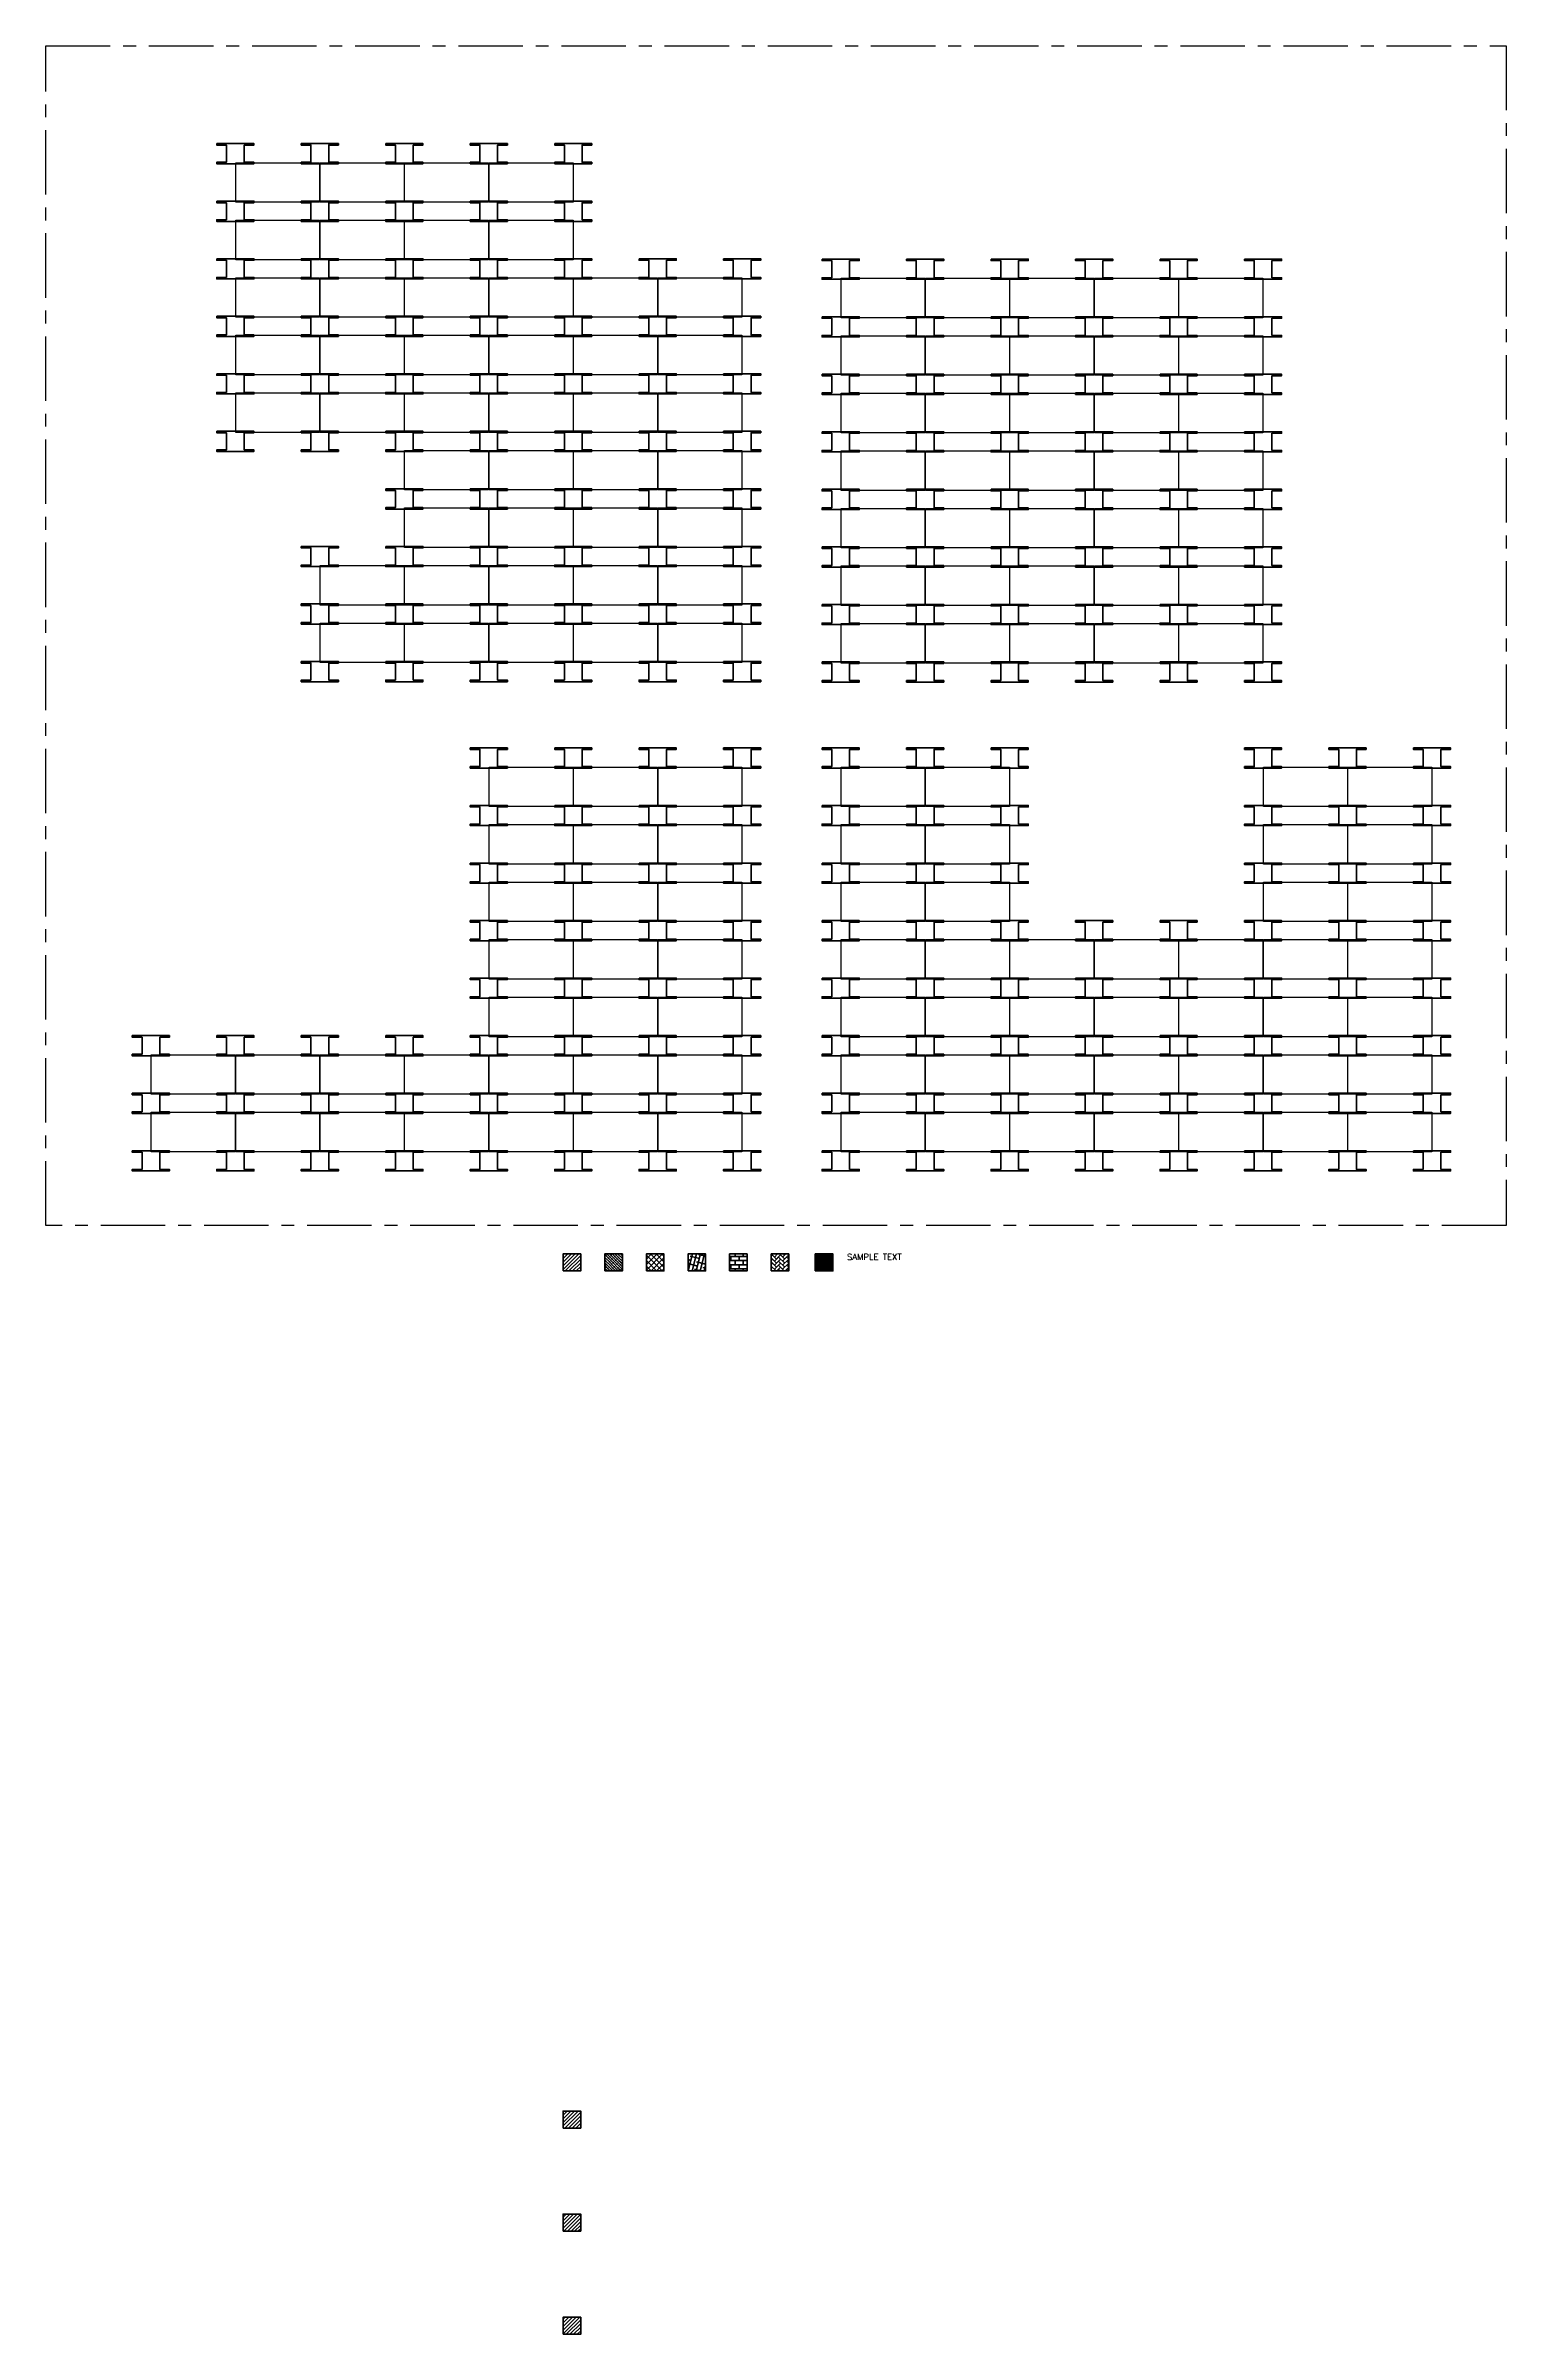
# Model space of a CAD drawing. Header units: inches. Extents: x 8013 to 9429, y -6208 to -3989.
import ezdxf

# ---------------------------------------------------------------- set-up
doc = ezdxf.new("R2010")
doc.units = ezdxf.units.IN
doc.header["$LTSCALE"] = 50
doc.header["$MEASUREMENT"] = 0
doc.linetypes.add('CENTER', pattern=[2, 1.25, -0.25, 0.25, -0.25])
for name, color, linetype, lineweight in [('E-PANELS', 140, 'Continuous', 30), ('E2-ECOFEET', 254, 'Continuous', 35), ('HATCH 1', 5, 'Continuous', 35), ('HATCH 2', 140, 'Continuous', 35), ('HATCH 3', 30, 'Continuous', 35), ('HATCH 4', 200, 'Continuous', 35), ('HATCH 5', 2, 'Continuous', 35), ('HATCH 6', 100, 'Continuous', 35), ('HATCH 7', 20, 'Continuous', 35)]:
    doc.layers.add(name, color=color, linetype=linetype, lineweight=lineweight)
doc.layers.add('EF3 TEXT', color=7, linetype='Continuous')
doc.layers.add('IFI PERIMETER', color=241, linetype='CENTER', plot=False)
doc.layers.get('0').off()
doc.styles.add('mytext', font='romans.shx')

# ---------------------------------------------------------------- blocks, each defined once
blk = doc.blocks.new('EF3_HATCH_7')
at = {"layer": 'HATCH 7'}
h = blk.add_hatch(color=256, dxfattribs=at)
h.dxf.hatch_style = 1
h.paths.add_polyline_path([(-8.5, -8.25), (8.5, -8.25), (8.5, 8.25), (-8.5, 8.25)])
blk.add_lwpolyline([(-8.5, -8.25), (8.5, -8.25), (8.5, 8.25), (-8.5, 8.25)], close=True, dxfattribs=at)
blk = doc.blocks.new('EF3_HATCH_6')
at = {"layer": 'HATCH 6'}
h = blk.add_hatch(dxfattribs=at)
h.set_pattern_fill('AR-HBONE', color=256, scale=0.7)
h.set_pattern_definition([(45, (-119.168, -90.9187), (3e-16, 3.9598), [8.4, -2.8]), (135, (-117.188, -88.9388), (3e-16, 3.9598), [8.4, -2.8])])
h.paths.add_polyline_path([(-8.5, -8.25), (8.5, -8.25), (8.5, 8.25), (-8.5, 8.25)])
blk.add_lwpolyline([(-8.5, -8.25), (8.5, -8.25), (8.5, 8.25), (-8.5, 8.25)], close=True, dxfattribs=at)
blk = doc.blocks.new('EF3_HATCH_5')
at = {"layer": 'HATCH 5'}
h = blk.add_hatch(dxfattribs=at)
h.set_pattern_fill('AR-B816', color=256, scale=0.5)
h.set_pattern_definition([(0, (-119.168, -90.9187), (0, 4), []), (90, (-119.168, -90.9187), (-4, 4), [4, -4])])
h.paths.add_polyline_path([(-8.5, -8.25), (8.5, -8.25), (8.5, 8.25), (-8.5, 8.25)])
blk.add_lwpolyline([(-8.5, -8.25), (8.5, -8.25), (8.5, 8.25), (-8.5, 8.25)], close=True, dxfattribs=at)
blk = doc.blocks.new('EF3_HATCH_4')
at = {"layer": 'HATCH 4'}
h = blk.add_hatch(dxfattribs=at)
h.set_pattern_fill('ANSI38', color=256, scale=30, angle=30)
h.set_pattern_definition([(75, (-119.168, -90.9187), (-3.62222, 0.97057), []), (165, (-119.168, -90.9187), (-8.215015, -1.68108), [9.375, -5.625])])
h.paths.add_polyline_path([(-8.5, -8.25), (8.5, -8.25), (8.5, 8.25), (-8.5, 8.25)])
blk.add_lwpolyline([(-8.5, -8.25), (8.5, -8.25), (8.5, 8.25), (-8.5, 8.25)], close=True, dxfattribs=at)
blk = doc.blocks.new('EF3_HATCH_3')
at = {"layer": 'HATCH 3'}
h = blk.add_hatch(dxfattribs=at)
h.set_pattern_fill('ANSI37', color=256, scale=30)
h.set_pattern_definition([(45, (-119.168, -90.9187), (-2.65165, 2.65165), []), (135, (-119.168, -90.9187), (-2.65165, -2.65165), [])])
h.paths.add_polyline_path([(-8.5, -8.25), (8.5, -8.25), (8.5, 8.25), (-8.5, 8.25)])
blk.add_lwpolyline([(-8.5, -8.25), (8.5, -8.25), (8.5, 8.25), (-8.5, 8.25)], close=True, dxfattribs=at)
blk = doc.blocks.new('EF3_HATCH_2')
at = {"layer": 'HATCH 2'}
h = blk.add_hatch(dxfattribs=at)
h.set_pattern_fill('ANSI36', color=256, scale=15, angle=90)
h.set_pattern_definition([(135, (-119.168, -90.9187), (-3.64602, 0.994369), [4.6875, -0.9375, 0, -0.9375])])
h.paths.add_polyline_path([(-8.5, -8.25), (8.5, -8.25), (8.5, 8.25), (-8.5, 8.25)])
blk.add_lwpolyline([(-8.5, -8.25), (8.5, -8.25), (8.5, 8.25), (-8.5, 8.25)], close=True, dxfattribs=at)
blk = doc.blocks.new('EF3_HATCH_1')
at = {"layer": 'HATCH 1'}
h = blk.add_hatch(dxfattribs=at)
h.set_pattern_fill('ANSI31', color=256, scale=20)
h.set_pattern_definition([(45, (-119.168, -90.9187), (-1.767767, 1.767767), [])])
h.paths.add_polyline_path([(-8.5, -8.25), (8.5, -8.25), (8.5, 8.25), (-8.5, 8.25)])
blk.add_lwpolyline([(-8.5, -8.25), (8.5, -8.25), (8.5, 8.25), (-8.5, 8.25)], close=True, dxfattribs=at)
blk = doc.blocks.new('SPR-P17 335W 10DEG')
at = {"layer": 'E-PANELS'}
blk.add_lwpolyline([(0, 0), (81.4, 0), (81.4, -38.32), (0, -38.32)], close=True, dxfattribs=at)
blk = doc.blocks.new('*U2')
for points in [[(17.2, -1), (17.7, -1), (17.7, -0.5)], [(17.2, -18.5), (17.7, -18.5), (17.7, -19)], [(18.2, -0.5), (18.2, -1), (18.7, -1)], [(18.2, -19), (18.2, -18.5), (18.7, -18.5)]]:
    blk.add_lwpolyline(points)
at = {"layer": 'E2-ECOFEET', "color": 5}
for points in [[(0, 0), (0, -1.5), (9.4, -1.5), (9.4, -18.1), (0, -18.1), (0, -19.6), (36, -19.6), (36, -18.1), (26.6, -18.1), (26.6, -1.5), (36, -1.5), (36, 0), (0, 0)], [(8.8, -8.1), (8.9, -8.1)]]:
    blk.add_lwpolyline(points, dxfattribs=at)
blk = doc.blocks.new('*U4')
h = blk.add_hatch()
h.set_pattern_fill('ANGLE', color=200, scale=0.44, angle=45)
h.set_pattern_definition([(45, (0, 0), (-0.0855599, 0.0855599), [0.088, -0.033]), (135, (0, 0), (-0.0855599, -0.0855599), [0.088, -0.033])])
h.paths.add_polyline_path([(9.4, -1.5), (9.4, -18.1), (26.6, -18.1), (26.6, -1.5)])
blk.add_lwpolyline([(9.4, -1.5), (26.6, -1.5), (26.6, -18.1), (9.4, -18.1)], close=True)
for points in [[(17.2, -1), (17.7, -1), (17.7, -0.5)], [(17.2, -18.5), (17.7, -18.5), (17.7, -19)], [(18.2, -0.5), (18.2, -1), (18.7, -1)], [(18.2, -19), (18.2, -18.5), (18.7, -18.5)]]:
    blk.add_lwpolyline(points)
at = {"layer": 'E2-ECOFEET', "color": 5}
blk.add_lwpolyline([(0, 0), (0, -1.5), (9.4, -1.5), (9.4, -18.1), (0, -18.1), (0, -19.6), (36, -19.6), (36, -18.1), (26.6, -18.1), (26.6, -1.5), (36, -1.5), (36, 0), (0, 0)], dxfattribs=at)
blk = doc.blocks.new('*U5')
h = blk.add_hatch()
h.set_pattern_fill('AR-B816', color=30, scale=0.38, angle=45)
h.paths.add_polyline_path([(9.4, -1.5), (9.4, -18.1), (26.6, -18.1), (26.6, -1.5)])
blk.add_lwpolyline([(9.4, -1.5), (26.6, -1.5), (26.6, -18.1), (9.4, -18.1)], close=True)
for points in [[(17.2, -1), (17.7, -1), (17.7, -0.5)], [(17.2, -18.5), (17.7, -18.5), (17.7, -19)], [(18.2, -0.5), (18.2, -1), (18.7, -1)], [(18.2, -19), (18.2, -18.5), (18.7, -18.5)]]:
    blk.add_lwpolyline(points)
at = {"layer": 'E2-ECOFEET', "color": 5}
blk.add_lwpolyline([(0, 0), (0, -1.5), (9.4, -1.5), (9.4, -18.1), (0, -18.1), (0, -19.6), (36, -19.6), (36, -18.1), (26.6, -18.1), (26.6, -1.5), (36, -1.5), (36, 0), (0, 0)], dxfattribs=at)
blk = doc.blocks.new('*U3')
h = blk.add_hatch()
h.set_pattern_fill('ANSI37', color=140, scale=29)
h.paths.add_polyline_path([(9.4, -1.5), (9.4, -18.1), (26.6, -18.1), (26.6, -1.5)])
blk.add_lwpolyline([(9.4, -1.5), (26.6, -1.5), (26.6, -18.1), (9.4, -18.1)], close=True)
for points in [[(17.2, -1), (17.7, -1), (17.7, -0.5)], [(17.2, -18.5), (17.7, -18.5), (17.7, -19)], [(18.2, -0.5), (18.2, -1), (18.7, -1)], [(18.2, -19), (18.2, -18.5), (18.7, -18.5)]]:
    blk.add_lwpolyline(points)
at = {"layer": 'E2-ECOFEET', "color": 5}
blk.add_lwpolyline([(0, 0), (0, -1.5), (9.4, -1.5), (9.4, -18.1), (0, -18.1), (0, -19.6), (36, -19.6), (36, -18.1), (26.6, -18.1), (26.6, -1.5), (36, -1.5), (36, 0), (0, 0)], dxfattribs=at)

msp = doc.modelspace()

# ---------------------------------------------------------------- linework, layer by layer
at = {"layer": 'IFI PERIMETER'}
msp.add_lwpolyline([(9428.5, -5133), (8012.6, -5133), (8012.6, -3988.6), (9428.5, -3988.6)], close=True, dxfattribs=at)

# ---------------------------------------------------------------- block references
for name, p in [('*U2', (8178.4, -4083.5)), ('*U4', (8260.3, -4083.5)), ('*U2', (8342.2, -4083.5)), ('*U4', (8424.1, -4083.5)), ('*U2', (8506, -4083.5)), ('*U2', (8178.4, -4139.3)), ('*U2', (8260.3, -4139.3)), ('*U4', (8342.2, -4139.3)), ('*U2', (8424.1, -4139.3)), ('*U2', (8506, -4139.3)), ('*U2', (8178.4, -4195.1)), ('*U2', (8260.3, -4195.1)), ('*U4', (8342.2, -4195.1)), ('*U4', (8424.1, -4195.1)), ('*U2', (8506, -4195.1)), ('*U4', (8587.9, -4195.1)), ('*U2', (8669.8, -4195.1)), ('*U2', (8765.3, -4195.5)), ('*U4', (8847.2, -4195.5)), ('*U2', (8929.1, -4195.5)), ('*U2', (9011, -4195.5)), ('*U2', (9092.9, -4195.5)), ('*U5', (9174.8, -4195.5)), ('*U2', (8178.4, -4250.9)), ('*U2', (8260.3, -4250.9)), ('*U4', (8342.2, -4250.9)), ('*U4', (8424.1, -4250.9)), ('*U2', (8506, -4250.9)), ('*U2', (8587.9, -4250.9)), ('*U2', (8669.8, -4250.9)), ('*U2', (8765.3, -4251.4)), ('*U2', (8847.2, -4251.4)), ('*U4', (8929.1, -4251.4)), ('*U4', (9011, -4251.4)), ('*U2', (9092.9, -4251.4)), ('*U2', (9174.8, -4251.4)), ('*U2', (8178.4, -4306.7)), ('*U2', (8260.3, -4306.7)), ('*U4', (8342.2, -4306.7)), ('*U4', (8424.1, -4306.7)), ('*U4', (8506, -4306.7)), ('*U2', (8587.9, -4306.7)), ('*U2', (8669.8, -4306.7)), ('*U2', (8765.3, -4307.2)), ('*U4', (8847.2, -4307.2)), ('*U4', (8929.1, -4307.2)), ('*U4', (9011, -4307.2)), ('*U4', (9092.9, -4307.2)), ('*U2', (9174.8, -4307.2)), ('*U2', (8178.4, -4362.5)), ('*U2', (8260.3, -4362.5)), ('*U2', (8342.2, -4362.5)), ('*U4', (8424.1, -4362.5)), ('*U4', (8506, -4362.5)), ('*U2', (8587.9, -4362.5)), ('*U2', (8669.8, -4362.5)), ('*U2', (8765.3, -4363)), ('*U4', (8847.2, -4363)), ('*U4', (8929.1, -4363)), ('*U4', (9011, -4363)), ('*U4', (9092.9, -4363)), ('*U2', (9174.8, -4363)), ('*U2', (8342.2, -4418.4)), ('*U2', (8424.1, -4418.4)), ('*U4', (8506, -4418.4)), ('*U2', (8587.9, -4418.4)), ('*U2', (8669.8, -4418.4)), ('*U2', (8765.3, -4418.8)), ('*U4', (8847.2, -4418.8)), ('*U4', (8929.1, -4418.8)), ('*U4', (9011, -4418.8)), ('*U4', (9092.9, -4418.8)), ('*U2', (9174.8, -4418.8)), ('*U2', (8260.3, -4474.2)), ('*U2', (8342.2, -4474.2)), ('*U4', (8424.1, -4474.2)), ('*U4', (8506, -4474.2)), ('*U2', (8587.9, -4474.2)), ('*U2', (8669.8, -4474.2)), ('*U2', (8765.3, -4474.6)), ('*U4', (8847.2, -4474.6)), ('*U4', (8929.1, -4474.6)), ('*U4', (9011, -4474.6)), ('*U4', (9092.9, -4474.6)), ('*U2', (9174.8, -4474.6)), ('*U2', (8260.3, -4530)), ('*U2', (8342.2, -4530)), ('*U4', (8424.1, -4530)), ('*U4', (8506, -4530)), ('*U2', (8587.9, -4530)), ('*U2', (8669.8, -4530)), ('*U2', (8765.3, -4530.4)), ('*U2', (8847.2, -4530.4)), ('*U4', (8929.1, -4530.4)), ('*U4', (9011, -4530.4)), ('*U4', (9092.9, -4530.4)), ('*U2', (9174.8, -4530.4)), ('*U2', (8260.3, -4585.8)), ('*U2', (8342.2, -4585.8)), ('*U2', (8424.1, -4585.8)), ('*U2', (8506, -4585.8)), ('*U2', (8587.9, -4585.8)), ('*U5', (8669.8, -4585.8)), ('*U2', (8765.3, -4586.2)), ('*U2', (8847.2, -4586.2)), ('*U2', (8929.1, -4586.2)), ('*U2', (9011, -4586.2)), ('*U2', (9092.9, -4586.2)), ('*U5', (9174.8, -4586.2)), ('*U4', (8424.1, -4669.6)), ('*U4', (8506, -4669.6)), ('*U4', (8587.9, -4669.6)), ('*U5', (8669.8, -4669.6)), ('*U2', (8765.3, -4669.6)), ('*U4', (8847.2, -4669.6)), ('*U2', (8929.1, -4669.6)), ('*U2', (9174.8, -4669.6)), ('*U4', (9256.7, -4669.6)), ('*U2', (9338.6, -4669.6)), ('*U2', (8424.1, -4725.4)), ('*U4', (8506, -4725.4)), ('*U2', (8587.9, -4725.4)), ('*U2', (8669.8, -4725.4)), ('*U2', (8765.3, -4725.4)), ('*U2', (8847.2, -4725.4)), ('*U2', (8929.1, -4725.4)), ('*U2', (9174.8, -4725.4)), ('*U2', (9256.7, -4725.4)), ('*U2', (9338.6, -4725.4)), ('*U2', (8424.1, -4781.3)), ('*U4', (8506, -4781.3)), ('*U4', (8587.9, -4781.3)), ('*U2', (8669.8, -4781.3)), ('*U2', (8765.3, -4781.3)), ('*U2', (8847.2, -4781.3)), ('*U2', (8929.1, -4781.3)), ('*U2', (9174.8, -4781.3)), ('*U2', (9256.7, -4781.3)), ('*U2', (9338.6, -4781.3)), ('*U2', (8424.1, -4837.1)), ('*U2', (8506, -4837.1)), ('*U2', (8587.9, -4837.1)), ('*U2', (8669.8, -4837.1)), ('*U2', (8765.3, -4837.1)), ('*U2', (8847.2, -4837.1)), ('*U2', (8929.1, -4837.1)), ('*U3', (9011, -4837.1)), ('*U4', (9092.9, -4837.1)), ('*U2', (9174.8, -4837.1)), ('*U2', (9256.7, -4837.1)), ('*U2', (9338.6, -4837.1)), ('*U2', (8424.1, -4892.9)), ('*U2', (8506, -4892.9)), ('*U2', (8587.9, -4892.9)), ('*U2', (8669.8, -4892.9)), ('*U2', (8765.3, -4892.9)), ('*U2', (8847.2, -4892.9)), ('*U4', (8929.1, -4892.9)), ('*U4', (9011, -4892.9)), ('*U4', (9092.9, -4892.9)), ('*U4', (9174.8, -4892.9)), ('*U2', (9256.7, -4892.9)), ('*U2', (9338.6, -4892.9)), ('*U2', (8096.5, -4948.7)), ('*U4', (8178.4, -4948.7)), ('*U3', (8260.3, -4948.7)), ('*U3', (8342.2, -4948.7)), ('*U2', (8424.1, -4948.7)), ('*U4', (8506, -4948.7)), ('*U2', (8587.9, -4948.7)), ('*U2', (8669.8, -4948.7)), ('*U2', (8765.3, -4948.7)), ('*U2', (8847.2, -4948.7)), ('*U4', (8929.1, -4948.7)), ('*U4', (9011, -4948.7)), ('*U4', (9092.9, -4948.7)), ('*U4', (9174.8, -4948.7)), ('*U2', (9256.7, -4948.7)), ('*U2', (9338.6, -4948.7)), ('*U2', (8096.5, -5004.5)), ('*U2', (8178.4, -5004.5)), ('*U4', (8260.3, -5004.5)), ('*U4', (8342.2, -5004.5)), ('*U4', (8424.1, -5004.5)), ('*U4', (8506, -5004.5)), ('*U2', (8587.9, -5004.5)), ('*U2', (8669.8, -5004.5)), ('*U2', (8765.3, -5004.5)), ('*U2', (8847.2, -5004.5)), ('*U4', (8929.1, -5004.5)), ('*U4', (9011, -5004.5)), ('*U4', (9092.9, -5004.5)), ('*U4', (9174.8, -5004.5)), ('*U2', (9256.7, -5004.5)), ('*U2', (9338.6, -5004.5)), ('*U2', (8096.5, -5060.3)), ('*U2', (8178.4, -5060.3)), ('*U2', (8260.3, -5060.3)), ('*U2', (8342.2, -5060.3)), ('*U2', (8424.1, -5060.3)), ('*U2', (8506, -5060.3)), ('*U2', (8587.9, -5060.3)), ('*U5', (8669.8, -5060.3)), ('*U2', (8765.3, -5060.3)), ('*U2', (8847.2, -5060.3)), ('*U2', (8929.1, -5060.3)), ('*U2', (9011, -5060.3)), ('*U2', (9092.9, -5060.3)), ('*U2', (9174.8, -5060.3)), ('*U2', (9256.7, -5060.3)), ('*U5', (9338.6, -5060.3))]:
    msp.add_blockref(name, p)
at = {"layer": 'E-PANELS'}
for p in [(8196.7, -4102), (8278.6, -4102), (8360.5, -4102), (8442.4, -4102), (8196.7, -4157.8), (8278.6, -4157.8), (8360.5, -4157.8), (8442.4, -4157.8), (8196.7, -4213.6), (8278.6, -4213.6), (8360.5, -4213.6), (8442.4, -4213.6), (8524.3, -4213.6), (8606.2, -4213.6), (8783.6, -4214.1), (8865.5, -4214.1), (8947.4, -4214.1), (9029.3, -4214.1), (9111.2, -4214.1), (8196.7, -4269.4), (8278.6, -4269.4), (8360.5, -4269.4), (8442.4, -4269.4), (8524.3, -4269.4), (8606.2, -4269.4), (8783.6, -4269.9), (8865.5, -4269.9), (8947.4, -4269.9), (9029.3, -4269.9), (9111.2, -4269.9), (8196.7, -4325.3), (8278.6, -4325.3), (8360.5, -4325.3), (8442.4, -4325.3), (8524.3, -4325.3), (8606.2, -4325.3), (8783.6, -4325.7), (8865.5, -4325.7), (8947.4, -4325.7), (9029.3, -4325.7), (9111.2, -4325.7), (8360.5, -4381.1), (8442.4, -4381.1), (8524.3, -4381.1), (8606.2, -4381.1), (8783.6, -4381.5), (8865.5, -4381.5), (8947.4, -4381.5), (9029.3, -4381.5), (9111.2, -4381.5), (8360.5, -4436.9), (8442.4, -4436.9), (8524.3, -4436.9), (8606.2, -4436.9), (8783.6, -4437.3), (8865.5, -4437.3), (8947.4, -4437.3), (9029.3, -4437.3), (9111.2, -4437.3), (8278.6, -4492.7), (8360.5, -4492.7), (8442.4, -4492.7), (8524.3, -4492.7), (8606.2, -4492.7), (8783.6, -4493.1), (8865.5, -4493.1), (8947.4, -4493.1), (9029.3, -4493.1), (9111.2, -4493.1), (8278.6, -4548.5), (8360.5, -4548.5), (8442.4, -4548.5), (8524.3, -4548.5), (8606.2, -4548.5), (8783.6, -4549), (8865.5, -4549), (8947.4, -4549), (9029.3, -4549), (9111.2, -4549), (8442.4, -4688.2), (8524.3, -4688.2), (8606.2, -4688.2), (8783.6, -4688.2), (8865.5, -4688.2), (9193.1, -4688.2), (9275, -4688.2), (8442.4, -4744), (8524.3, -4744), (8606.2, -4744), (8783.6, -4744), (8865.5, -4744), (9193.1, -4744), (9275, -4744), (8442.4, -4799.8), (8524.3, -4799.8), (8606.2, -4799.8), (8783.6, -4799.8), (8865.5, -4799.8), (9193.1, -4799.8), (9275, -4799.8), (8442.4, -4855.6), (8524.3, -4855.6), (8606.2, -4855.6), (8783.6, -4855.6), (8865.5, -4855.6), (8947.4, -4855.6), (9029.3, -4855.6), (9111.2, -4855.6), (9193.1, -4855.6), (9275, -4855.6), (8442.4, -4911.4), (8524.3, -4911.4), (8606.2, -4911.4), (8783.6, -4911.4), (8865.5, -4911.4), (8947.4, -4911.4), (9029.3, -4911.4), (9111.2, -4911.4), (9193.1, -4911.4), (9275, -4911.4), (8114.8, -4967.2), (8196.7, -4967.2), (8278.6, -4967.2), (8360.5, -4967.2), (8442.4, -4967.2), (8524.3, -4967.2), (8606.2, -4967.2), (8783.6, -4967.2), (8865.5, -4967.2), (8947.4, -4967.2), (9029.3, -4967.2), (9111.2, -4967.2), (9193.1, -4967.2), (9275, -4967.2), (8114.8, -5023), (8196.7, -5023), (8278.6, -5023), (8360.5, -5023), (8442.4, -5023), (8524.3, -5023), (8606.2, -5023), (8783.6, -5023), (8865.5, -5023), (8947.4, -5023), (9029.3, -5023), (9111.2, -5023), (9193.1, -5023), (9275, -5023)]:
    msp.add_blockref('SPR-P17 335W 10DEG', p, dxfattribs=at)
at = {"layer": 'HATCH 1'}
for p in [(8522.7, -5168.6), (8522.7, -6000), (8522.7, -6100), (8522.7, -6200)]:
    msp.add_blockref('EF3_HATCH_1', p, dxfattribs=at)
at = {"layer": 'HATCH 2'}
msp.add_blockref('EF3_HATCH_2', (8563.1, -5168.6), dxfattribs=at)
at = {"layer": 'HATCH 3'}
msp.add_blockref('EF3_HATCH_3', (8603.4, -5168.6), dxfattribs=at)
at = {"layer": 'HATCH 4'}
msp.add_blockref('EF3_HATCH_4', (8643.8, -5168.6), dxfattribs=at)
at = {"layer": 'HATCH 5'}
msp.add_blockref('EF3_HATCH_5', (8684.1, -5168.6), dxfattribs=at)
at = {"layer": 'HATCH 6'}
msp.add_blockref('EF3_HATCH_6', (8724.5, -5168.6), dxfattribs=at)
at = {"layer": 'HATCH 7'}
msp.add_blockref('EF3_HATCH_7', (8767.2, -5168.6), dxfattribs=at)

# ---------------------------------------------------------------- texts
at = {"layer": 'EF3 TEXT', "insert": (8789.4, -5160.3), "char_height": 6, "attachment_point": 1, "style": 'mytext'}
msp.add_mtext_dynamic_manual_height_columns('SAMPLE TEXT', width=445.728, gutter_width=349.5, heights=[0], dxfattribs=at)

doc.saveas('drawing.dxf')
